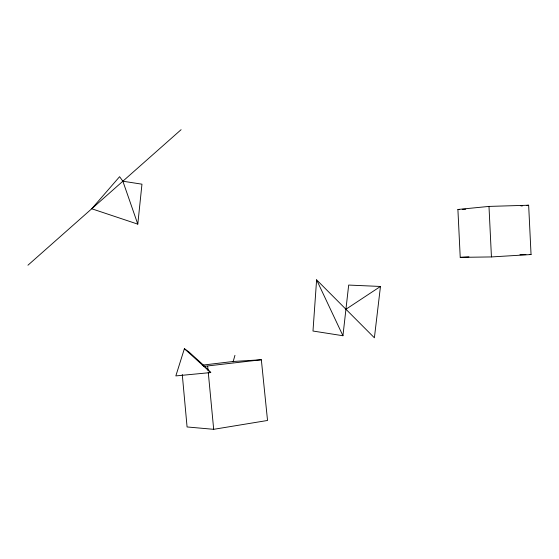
<?xml version="1.0" encoding="UTF-8"?>
<svg xmlns="http://www.w3.org/2000/svg" width="559" height="559" viewBox="0 0 559 559"><rect width="100%" height="100%" fill="white"/><g stroke="black" fill="none" stroke-linecap="round" stroke-linejoin="round"><path stroke-width="0.84" d="M316.604 279.835L312.984 331.033L342.94 335.735L348.676 285.069L380.462 286.46L374.39 337.804L316.604 279.835L342.94 335.735M137.793 224.145L141.965 184.184L122.868 181.214L119.598 176.686L91.732 208.766L137.793 224.145L122.868 181.214M233.04 361.987L234.948 355.342M184.386 348.711L175.84 375.907L210.757 372.567L202.693 364.419L188.998 352.023L184.386 348.711L210.757 372.567M27.95 265.211L181.102 129.681M345.937 309.267L380.462 286.46M182.269 374.495L187.076 426.957L213.685 429.319L267.537 420.473L261.339 359.758L233.117 361.491L202.232 365.167M203.343 366.438L261.339 359.758M457.905 209.478L488.985 206.411L528.653 205.23L531.05 254.534L491.438 256.93L460.225 257.364L457.905 209.478L459.652 209.429M520.981 205.957L522.686 205.796M526.948 205.391L528.653 205.23M460.225 257.364L468.931 256.84M462.265 209.346L465.752 209.241M519.926 254.715L525.914 254.618M529.338 254.562L531.05 254.534M207.682 366.201L208.095 370.526M208.255 372.252L213.685 429.319M488.985 206.411L491.438 256.93"/></g></svg>
